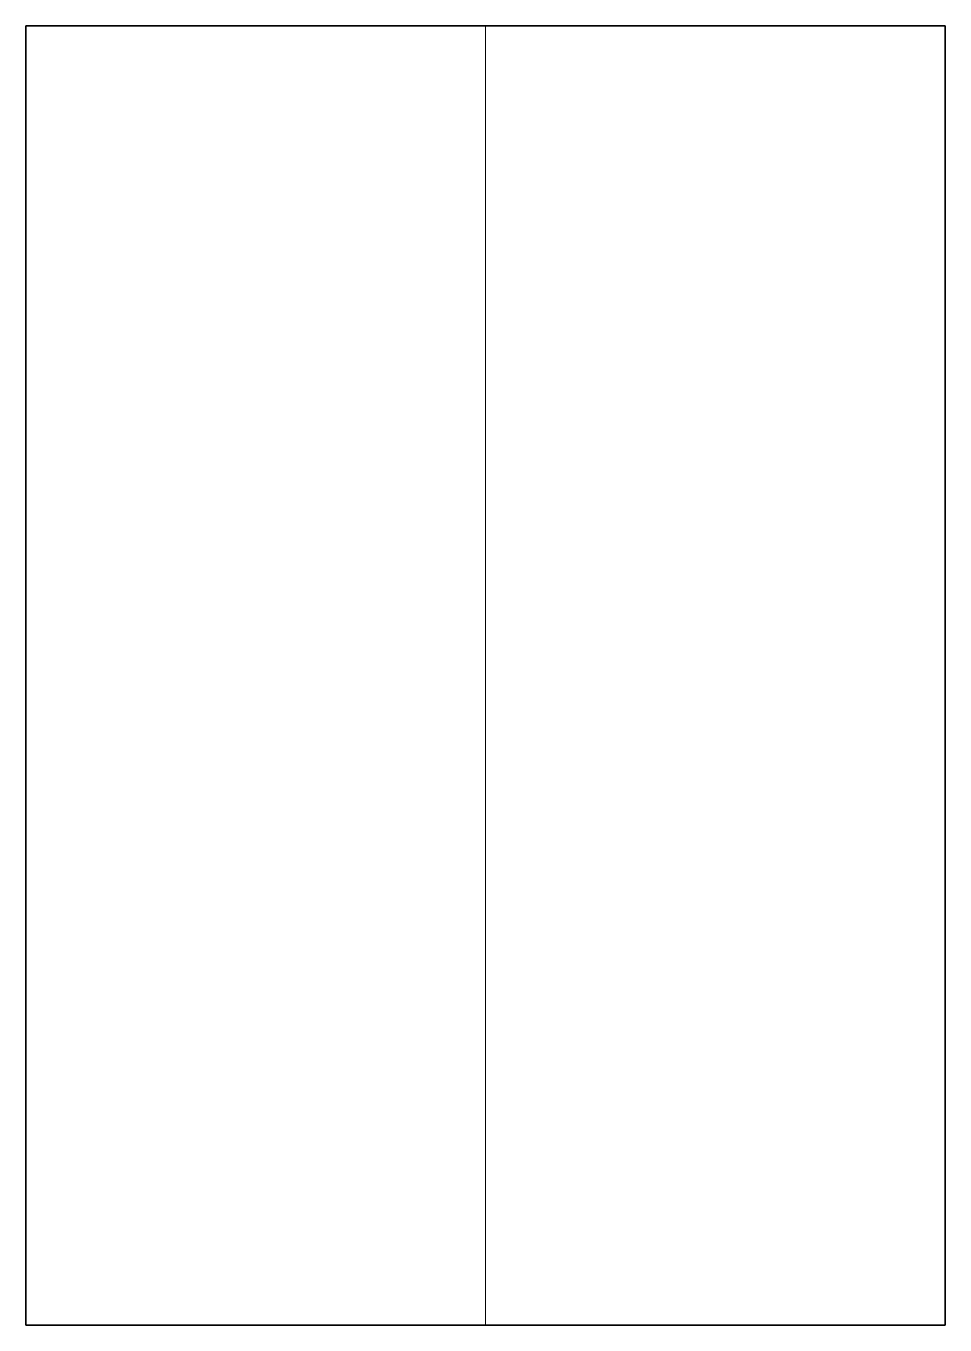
# Paper-space layout 'Layout1' of a CAD drawing. Header units: metres, sheet in millimetres. Extents: x 283 to 580, y 133 to 553.
import ezdxf

# ---------------------------------------------------------------- set-up
doc = ezdxf.new("R2010")
doc.units = ezdxf.units.M
doc.header["$LTSCALE"] = 0.1

# ---------------------------------------------------------------- blocks, each defined once
blk = doc.blocks.new('*U4')
at = {"color": 3, "lineweight": 35}
blk.add_lwpolyline([(0, 0), (-420, 0), (-420, 297), (0, 297)], close=True, dxfattribs=at)

psp = doc.layouts.get("Layout1")

# ---------------------------------------------------------------- block references
at = {"rotation": 270}
psp.add_blockref('*U4', (282.7, 132.99), dxfattribs=at)

# ---------------------------------------------------------------- viewports
at = {"layer": '0'}
psp.add_viewport(center=(356.95, 342.99), size=(148.5, 420), view_center_point=(167246.98, 6229024.24), view_height=210, dxfattribs=at)
psp.add_viewport(center=(505.45, 342.99), size=(148.5, 420), view_center_point=(167248.68, 6229186.4), view_height=210, status=3, dxfattribs=at)

doc.saveas('drawing.dxf')
